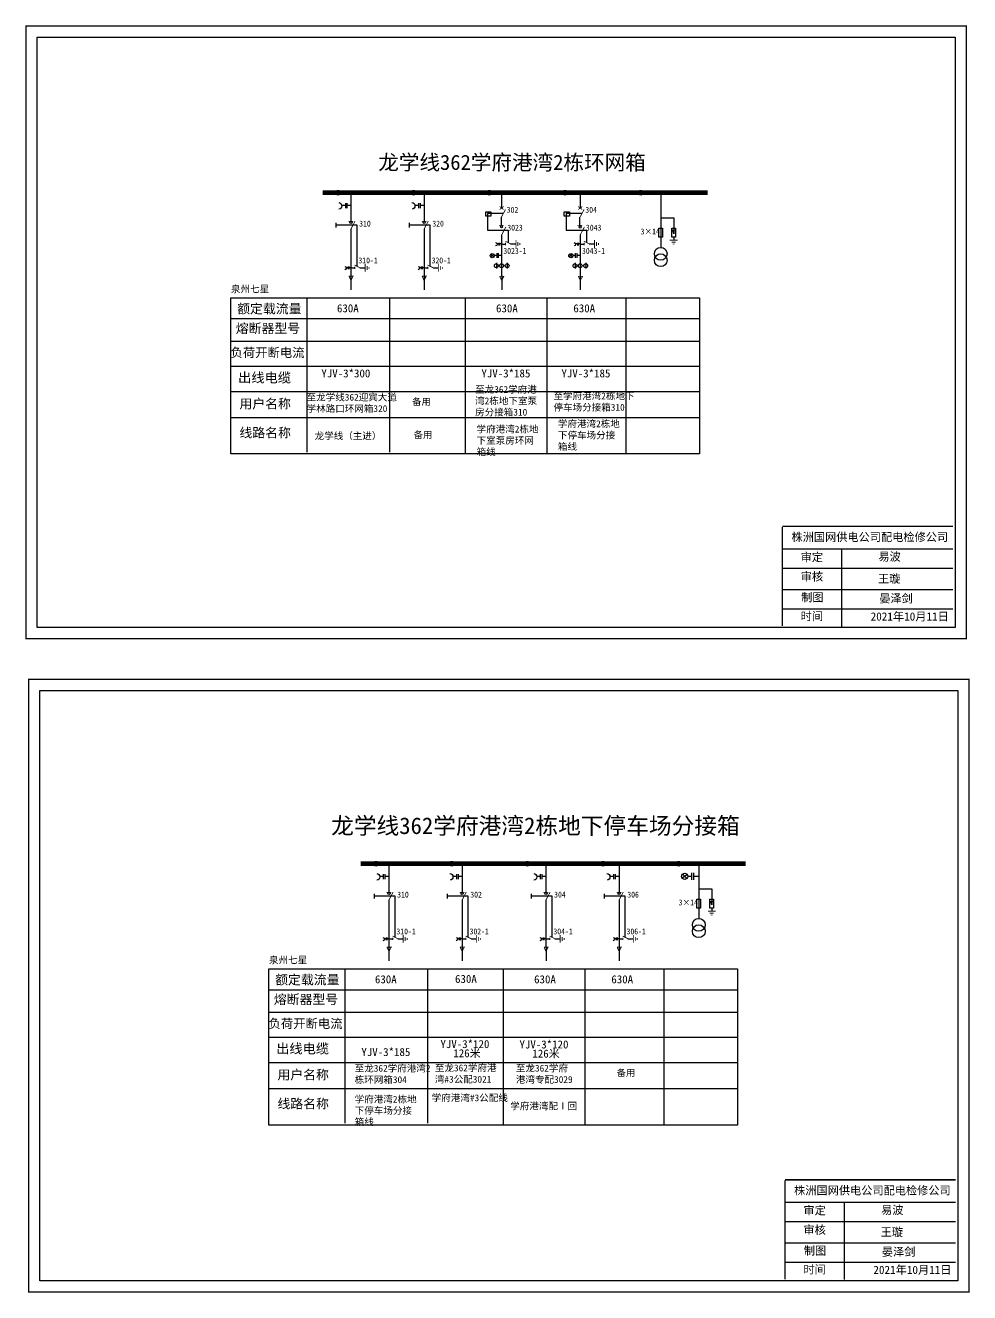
# Model space of a CAD drawing. Header units: millimetres. Extents: x 1283 to 1540, y 1613 to 1784.
# Drawn here: x 1282.8 to 1408.9, y 1615.3 to 1784.3 of the extents above; entities that cross this region are included whole.
import ezdxf

# ---------------------------------------------------------------- set-up
doc = ezdxf.new("R2010")
doc.units = ezdxf.units.MM
doc.linetypes.add('ACAD_ISO02W100', pattern=[15, 12, -3])
doc.linetypes.add('CENTER', pattern=[50.8, 31.75, -6.35, 6.35, -6.35])
doc.layers.add('1', color=7, linetype='Continuous')
doc.layers.add('2', color=7, linetype='Continuous')
doc.styles.add('_txtstyle_27.11_0_0', font='simsun.ttc', dxfattribs={"height": 27.106236})
doc.styles.add('_txtstyle_60.00_0_0', font='simsun.ttc', dxfattribs={"height": 60})
doc.styles.add('HZ', font='simkai_0.ttf')
doc.styles.add('STYLE1', font='txt.shx', dxfattribs={"height": 2.6})
doc.styles.add('字体', font='simkai_0.ttf', dxfattribs={"height": 2.5})
doc.styles.add('道路名', font='simhei.ttf', dxfattribs={"width": 0.8})

msp = doc.modelspace()

# ---------------------------------------------------------------- linework, layer by layer
at = {"color": 0}
for p, q in [((1326.3, 1761.74), (1326.3, 1758.23)), ((1336.06, 1761.74), (1336.06, 1758.23)), ((1346.41, 1761.74), (1346.41, 1759.98)), ((1356.9, 1761.74), (1356.9, 1759.98)), ((1326.3, 1757.21), (1326.3, 1755.01)), ((1336.06, 1757.21), (1336.06, 1755.01)), ((1346.41, 1756.4), (1346.41, 1750.92)), ((1356.9, 1756.4), (1356.9, 1750.92)), ((1326.3, 1755.01), (1326.3, 1752.8)), ((1336.06, 1755.01), (1336.06, 1752.8)), ((1346.41, 1755.18), (1346.93, 1755.18)), ((1347.6, 1755.19), (1348.3, 1755.19)), ((1356.9, 1755.18), (1357.42, 1755.18)), ((1358.09, 1755.19), (1358.79, 1755.19)), ((1326.3, 1752.8), (1326.3, 1750.92)), ((1336.06, 1752.8), (1336.06, 1750.92)), ((1326.3, 1752), (1326.81, 1752)), ((1327.49, 1752.01), (1328.19, 1752.01)), ((1336.06, 1752), (1336.57, 1752)), ((1337.25, 1752.01), (1337.95, 1752.01))]:
    msp.add_line(p, q, dxfattribs=at)
at = {"color": 0, "linetype": 'CENTER'}
for p, q in [((1326.3, 1750.91), (1326.3, 1749.06)), ((1336.06, 1750.91), (1336.06, 1749.06)), ((1346.42, 1750.92), (1346.42, 1749.06)), ((1356.91, 1750.92), (1356.91, 1749.06))]:
    msp.add_line(p, q, dxfattribs=at)
at = {"color": 0, "linetype": 'Continuous'}
for p, q in [((1310.28, 1748.01), (1372.8, 1748.01)), ((1383.88, 1714.53, 0.01), (1406.63, 1714.53, 0.01)), ((1391.77, 1714.53, 0.01), (1391.77, 1704.19, 0.01)), ((1383.88, 1711.94, 0.01), (1406.63, 1711.94, 0.01)), ((1383.88, 1709.11, 0.01), (1406.63, 1709.11, 0.01)), ((1383.88, 1706.52, 0.01), (1406.63, 1706.52, 0.01)), ((1384.23, 1627.39, 0.01), (1406.99, 1627.39, 0.01)), ((1392.13, 1627.39, 0.01), (1392.13, 1617.06, 0.01)), ((1384.23, 1624.8, 0.01), (1406.99, 1624.8, 0.01)), ((1384.23, 1621.98, 0.01), (1406.99, 1621.98, 0.01)), ((1384.23, 1619.38, 0.01), (1406.99, 1619.38, 0.01))]:
    msp.add_line(p, q, dxfattribs=at)
at = {"linetype": 'Continuous'}
for p, q in [((1310.28, 1727.18), (1310.28, 1748.01)), ((1320.43, 1748), (1320.43, 1727.41)), ((1331.43, 1747.85), (1331.43, 1727.4)), ((1341.55, 1747.97), (1341.55, 1727.18)), ((1352.42, 1747.97), (1352.42, 1727.18)), ((1362.99, 1747.85), (1362.99, 1727.18)), ((1372.8, 1748.01), (1372.8, 1727.18)), ((1310.28, 1745.23), (1372.8, 1745.23)), ((1310.28, 1742.23), (1372.8, 1742.23)), ((1310.28, 1738.89), (1372.8, 1738.89)), ((1310.28, 1735.5), (1372.8, 1735.5)), ((1310.28, 1732.06), (1372.8, 1732.06)), ((1372.8, 1727.18), (1310.28, 1727.18)), ((1315.36, 1658.52), (1377.87, 1658.52)), ((1315.36, 1637.68), (1315.36, 1658.52)), ((1325.5, 1658.51), (1325.5, 1637.92)), ((1336.51, 1658.36), (1336.51, 1637.91)), ((1346.62, 1658.48), (1346.62, 1637.69)), ((1357.5, 1658.48), (1357.5, 1637.69)), ((1368.06, 1658.36), (1368.06, 1637.68)), ((1377.87, 1658.52), (1377.87, 1637.68)), ((1315.36, 1655.73), (1377.87, 1655.73)), ((1315.36, 1652.74), (1377.87, 1652.74)), ((1315.36, 1649.4), (1377.87, 1649.4)), ((1315.36, 1646.01), (1377.87, 1646.01)), ((1315.36, 1642.57), (1377.87, 1642.57)), ((1377.87, 1637.68), (1315.36, 1637.68))]:
    msp.add_line(p, q, dxfattribs=at)
for p, q in [((1331.37, 1672.25), (1331.37, 1668.74)), ((1341.13, 1672.25), (1341.13, 1668.74)), ((1352.32, 1672.25), (1352.32, 1668.74)), ((1362.08, 1672.25), (1362.08, 1668.74)), ((1331.37, 1667.72), (1331.37, 1665.52)), ((1341.13, 1667.72), (1341.13, 1665.52)), ((1352.32, 1667.72), (1352.32, 1665.52)), ((1362.08, 1667.72), (1362.08, 1665.52)), ((1331.37, 1665.52), (1331.37, 1663.31)), ((1341.13, 1665.52), (1341.13, 1663.31)), ((1352.32, 1665.52), (1352.32, 1663.31)), ((1362.08, 1665.52), (1362.08, 1663.31)), ((1331.37, 1663.31), (1331.37, 1661.43)), ((1341.13, 1663.31), (1341.13, 1661.43)), ((1352.32, 1663.31), (1352.32, 1661.43)), ((1362.08, 1663.31), (1362.08, 1661.43)), ((1331.37, 1662.51), (1331.89, 1662.51)), ((1332.56, 1662.52), (1333.26, 1662.52)), ((1341.13, 1662.51), (1341.65, 1662.51)), ((1342.32, 1662.52), (1343.02, 1662.52)), ((1352.32, 1662.51), (1352.84, 1662.51)), ((1353.51, 1662.52), (1354.21, 1662.52)), ((1362.08, 1662.51), (1362.6, 1662.51)), ((1363.27, 1662.52), (1363.97, 1662.52))]:
    msp.add_line(p, q)
at = {"linetype": 'CENTER'}
for p, q in [((1331.37, 1661.42), (1331.37, 1659.57)), ((1341.14, 1661.42), (1341.14, 1659.57)), ((1352.33, 1661.42), (1352.33, 1659.57)), ((1362.09, 1661.42), (1362.09, 1659.57))]:
    msp.add_line(p, q, dxfattribs=at)
at = {"color": 0, "linetype": 'Continuous', "const_width": 0.182, "elevation": 0.01}
for points in [[(1282.94, 1784.25), (1408.42, 1784.25), (1408.42, 1702.55), (1282.94, 1702.55)], [(1283.29, 1697.12), (1408.78, 1697.12), (1408.78, 1615.41), (1283.29, 1615.41)]]:
    msp.add_lwpolyline(points, close=True, dxfattribs=at)
at = {"color": 0, "linetype": 'Continuous', "elevation": 0.01}
for points in [[(1284.41, 1782.78), (1406.94, 1782.78), (1406.94, 1704.03), (1284.41, 1704.03)], [(1284.77, 1695.64), (1407.3, 1695.64), (1407.3, 1616.89), (1284.77, 1616.89)]]:
    msp.add_lwpolyline(points, close=True, dxfattribs=at)
at = {"color": 0}
for points, format in [([(1322.51, 1762.02, 0.625, 0.625, 0), (1373.91, 1762.02, 0.625, 0.625, 0)], "xyseb"), ([(1324.68, 1760.71, -0.877934), (1324.69, 1759.81)], "xyb"), ([(1334.44, 1760.71, -0.877934), (1334.45, 1759.81)], "xyb"), ([(1346.67, 1760.18, 0.112, 0.112, 0), (1346.15, 1759.78, 0.112, 0.112, 0)], "xyseb"), ([(1346.15, 1760.18, 0.112, 0.112, 0), (1346.67, 1759.78, 0.112, 0.112, 0)], "xyseb"), ([(1346.37, 1758.75, 0.112, 0.112, 0), (1346.93, 1759.8, 0.112, 0.112, 0)], "xyseb"), ([(1356.64, 1760.18, 0.112, 0.112, 0), (1357.16, 1759.78, 0.112, 0.112, 0)], "xyseb"), ([(1357.16, 1760.18, 0.112, 0.112, 0), (1356.64, 1759.78, 0.112, 0.112, 0)], "xyseb"), ([(1356.86, 1758.75, 0.112, 0.112, 0), (1357.42, 1759.8, 0.112, 0.112, 0)], "xyseb"), ([(1325.97, 1758.21, 0.112, 0.112, 0), (1326.63, 1758.21, 0.112, 0.112, 0)], "xyseb"), ([(1326.3, 1757.18, 0.112, 0.112, 0), (1326.85, 1758.24, 0.112, 0.112, 0)], "xyseb"), ([(1335.73, 1758.21, 0.112, 0.112, 0), (1336.39, 1758.21, 0.112, 0.112, 0)], "xyseb"), ([(1336.06, 1757.18, 0.112, 0.112, 0), (1336.62, 1758.24, 0.112, 0.112, 0)], "xyseb"), ([(1346.04, 1757.68, 0.112, 0.112, 0), (1346.7, 1757.68, 0.112, 0.112, 0)], "xyseb"), ([(1346.41, 1756.4, 0.112, 0.112, 0), (1346.97, 1757.46, 0.112, 0.112, 0)], "xyseb"), ([(1356.53, 1757.68, 0.112, 0.112, 0), (1357.19, 1757.68, 0.112, 0.112, 0)], "xyseb"), ([(1356.9, 1756.4, 0.112, 0.112, 0), (1357.46, 1757.46, 0.112, 0.112, 0)], "xyseb"), ([(1345.6, 1755.38, -0.877934), (1345.61, 1754.92)], "xyb"), ([(1346.9, 1755.55, 0.112, 0.112, 0), (1347.64, 1755.18, 0.112, 0.112, 0)], "xyseb"), ([(1346.93, 1755.35, 0.112, 0.112, 0), (1346.93, 1755.01, 0.112, 0.112, 0)], "xyseb"), ([(1356.09, 1755.38, -0.877934), (1356.1, 1754.92)], "xyb"), ([(1357.39, 1755.55, 0.112, 0.112, 0), (1358.13, 1755.18, 0.112, 0.112, 0)], "xyseb"), ([(1357.42, 1755.35, 0.112, 0.112, 0), (1357.42, 1755.01, 0.112, 0.112, 0)], "xyseb"), ([(1325.49, 1752.2, -0.877934), (1325.49, 1751.74)], "xyb"), ([(1326.78, 1752.37, 0.112, 0.112, 0), (1327.53, 1752, 0.112, 0.112, 0)], "xyseb"), ([(1326.81, 1752.17, 0.112, 0.112, 0), (1326.81, 1751.83, 0.112, 0.112, 0)], "xyseb"), ([(1335.25, 1752.2, -0.877934), (1335.25, 1751.74)], "xyb"), ([(1336.54, 1752.37, 0.112, 0.112, 0), (1337.29, 1752, 0.112, 0.112, 0)], "xyseb"), ([(1336.57, 1752.17, 0.112, 0.112, 0), (1336.57, 1751.83, 0.112, 0.112, 0)], "xyseb"), ([(1326.02, 1750.89, 0.112, 0.112, 0), (1326.59, 1750.89, 0.112, 0.112, 0), (1326.3, 1750.31, 0.112, 0.112, 0), (1326.03, 1750.9, 0.112, 0.112, 0)], "xyseb"), ([(1335.78, 1750.89, 0.112, 0.112, 0), (1336.35, 1750.89, 0.112, 0.112, 0), (1336.06, 1750.31, 0.112, 0.112, 0), (1335.79, 1750.9, 0.112, 0.112, 0)], "xyseb"), ([(1346.14, 1750.88, 0.112, 0.112, 0), (1346.71, 1750.88, 0.112, 0.112, 0), (1346.42, 1750.31, 0.112, 0.112, 0), (1346.14, 1750.89, 0.112, 0.112, 0)], "xyseb"), ([(1356.63, 1750.88, 0.112, 0.112, 0), (1357.2, 1750.88, 0.112, 0.112, 0), (1356.91, 1750.31, 0.112, 0.112, 0), (1356.64, 1750.89, 0.112, 0.112, 0)], "xyseb")]:
    msp.add_lwpolyline(points, format=format, dxfattribs=at)
for points in [[(1325.55, 1760.33), (1325.08, 1760.33)], [(1325.55, 1760.64), (1325.55, 1759.96)], [(1325.76, 1760.64), (1325.76, 1759.96)], [(1326.3, 1760.33), (1325.76, 1760.33)], [(1335.31, 1760.33), (1334.84, 1760.33)], [(1335.31, 1760.64), (1335.31, 1759.96)], [(1335.52, 1760.64), (1335.52, 1759.96)], [(1336.06, 1760.33), (1335.52, 1760.33)], [(1324.3, 1758.01), (1324.3, 1757.39)], [(1334.06, 1758.01), (1334.06, 1757.39)], [(1346.04, 1755.19), (1345.8, 1755.19)], [(1346.04, 1755.34), (1346.04, 1755)], [(1346.14, 1755.34), (1346.14, 1755)], [(1346.41, 1755.19), (1346.14, 1755.19)], [(1356.53, 1755.19), (1356.29, 1755.19)], [(1356.53, 1755.34), (1356.53, 1755)], [(1356.63, 1755.34), (1356.63, 1755)], [(1356.9, 1755.19), (1356.63, 1755.19)], [(1325.92, 1752.01), (1325.69, 1752.01)], [(1325.92, 1752.16), (1325.92, 1751.82)], [(1326.03, 1752.16), (1326.03, 1751.82)], [(1326.3, 1752.01), (1326.03, 1752.01)], [(1335.68, 1752.01), (1335.45, 1752.01)], [(1335.68, 1752.16), (1335.68, 1751.82)], [(1335.79, 1752.16), (1335.79, 1751.82)], [(1336.06, 1752.01), (1335.79, 1752.01)]]:
    msp.add_lwpolyline(points, dxfattribs=at)
at = {"color": 0, "linetype": 'ACAD_ISO02W100'}
for points in [[(1327.13, 1752.17), (1327.13, 1757.7), (1324.3, 1757.7)], [(1336.89, 1752.17), (1336.89, 1757.7), (1334.06, 1757.7)]]:
    msp.add_lwpolyline(points, dxfattribs=at)
at = {"color": 0, "linetype": 'Continuous', "const_width": 0.182, "elevation": 0.01}
for points in [[(1383.88, 1717.43), (1383.86, 1704.23)], [(1384.23, 1630.29), (1384.22, 1617.1)]]:
    msp.add_lwpolyline(points, dxfattribs=at)
at = {"color": 0, "linetype": 'Continuous', "const_width": 0.182}
for points in [[(1383.88, 1717.51), (1406.63, 1717.51)], [(1384.23, 1630.37), (1406.99, 1630.37)]]:
    msp.add_lwpolyline(points, dxfattribs=at)
for points, format in [([(1327.59, 1672.53, 0.625, 0.625, 0), (1378.99, 1672.53, 0.625, 0.625, 0)], "xyseb"), ([(1329.75, 1671.22, -0.877934), (1329.77, 1670.32)], "xyb"), ([(1339.51, 1671.22, -0.877934), (1339.53, 1670.32)], "xyb"), ([(1350.7, 1671.22, -0.877934), (1350.72, 1670.32)], "xyb"), ([(1360.46, 1671.22, -0.877934), (1360.48, 1670.32)], "xyb"), ([(1331.04, 1668.72, 0.112, 0.112, 0), (1331.7, 1668.72, 0.112, 0.112, 0)], "xyseb"), ([(1331.37, 1667.69, 0.112, 0.112, 0), (1331.93, 1668.75, 0.112, 0.112, 0)], "xyseb"), ([(1340.8, 1668.72, 0.112, 0.112, 0), (1341.46, 1668.72, 0.112, 0.112, 0)], "xyseb"), ([(1341.13, 1667.69, 0.112, 0.112, 0), (1341.69, 1668.75, 0.112, 0.112, 0)], "xyseb"), ([(1351.99, 1668.72, 0.112, 0.112, 0), (1352.65, 1668.72, 0.112, 0.112, 0)], "xyseb"), ([(1352.32, 1667.69, 0.112, 0.112, 0), (1352.88, 1668.75, 0.112, 0.112, 0)], "xyseb"), ([(1361.75, 1668.72, 0.112, 0.112, 0), (1362.41, 1668.72, 0.112, 0.112, 0)], "xyseb"), ([(1362.08, 1667.69, 0.112, 0.112, 0), (1362.64, 1668.75, 0.112, 0.112, 0)], "xyseb"), ([(1330.56, 1662.71, -0.877934), (1330.57, 1662.25)], "xyb"), ([(1331.1, 1661.4, 0.112, 0.112, 0), (1331.67, 1661.4, 0.112, 0.112, 0), (1331.37, 1660.82, 0.112, 0.112, 0), (1331.1, 1661.41, 0.112, 0.112, 0)], "xyseb"), ([(1331.86, 1662.88, 0.112, 0.112, 0), (1332.6, 1662.51, 0.112, 0.112, 0)], "xyseb"), ([(1331.89, 1662.68, 0.112, 0.112, 0), (1331.89, 1662.34, 0.112, 0.112, 0)], "xyseb"), ([(1340.32, 1662.71, -0.877934), (1340.33, 1662.25)], "xyb"), ([(1340.86, 1661.4, 0.112, 0.112, 0), (1341.43, 1661.4, 0.112, 0.112, 0), (1341.14, 1660.82, 0.112, 0.112, 0), (1340.86, 1661.41, 0.112, 0.112, 0)], "xyseb"), ([(1341.62, 1662.88, 0.112, 0.112, 0), (1342.36, 1662.51, 0.112, 0.112, 0)], "xyseb"), ([(1341.65, 1662.68, 0.112, 0.112, 0), (1341.65, 1662.34, 0.112, 0.112, 0)], "xyseb"), ([(1351.51, 1662.71, -0.877934), (1351.52, 1662.25)], "xyb"), ([(1352.05, 1661.4, 0.112, 0.112, 0), (1352.62, 1661.4, 0.112, 0.112, 0), (1352.33, 1660.82, 0.112, 0.112, 0), (1352.06, 1661.41, 0.112, 0.112, 0)], "xyseb"), ([(1352.81, 1662.88, 0.112, 0.112, 0), (1353.55, 1662.51, 0.112, 0.112, 0)], "xyseb"), ([(1352.84, 1662.68, 0.112, 0.112, 0), (1352.84, 1662.34, 0.112, 0.112, 0)], "xyseb"), ([(1361.27, 1662.71, -0.877934), (1361.28, 1662.25)], "xyb"), ([(1361.81, 1661.4, 0.112, 0.112, 0), (1362.38, 1661.4, 0.112, 0.112, 0), (1362.09, 1660.82, 0.112, 0.112, 0), (1361.82, 1661.41, 0.112, 0.112, 0)], "xyseb"), ([(1362.57, 1662.88, 0.112, 0.112, 0), (1363.32, 1662.51, 0.112, 0.112, 0)], "xyseb"), ([(1362.6, 1662.68, 0.112, 0.112, 0), (1362.6, 1662.34, 0.112, 0.112, 0)], "xyseb")]:
    msp.add_lwpolyline(points, format=format)
for points in [[(1330.62, 1670.84), (1330.15, 1670.84)], [(1330.62, 1671.15), (1330.62, 1670.47)], [(1330.83, 1671.15), (1330.83, 1670.47)], [(1331.37, 1670.84), (1330.83, 1670.84)], [(1340.38, 1670.84), (1339.91, 1670.84)], [(1340.38, 1671.15), (1340.38, 1670.47)], [(1340.59, 1671.15), (1340.59, 1670.47)], [(1341.13, 1670.84), (1340.59, 1670.84)], [(1351.57, 1670.84), (1351.1, 1670.84)], [(1351.57, 1671.15), (1351.57, 1670.47)], [(1351.78, 1671.15), (1351.78, 1670.47)], [(1352.32, 1670.84), (1351.78, 1670.84)], [(1361.33, 1670.84), (1360.86, 1670.84)], [(1361.33, 1671.15), (1361.33, 1670.47)], [(1361.54, 1671.15), (1361.54, 1670.47)], [(1362.08, 1670.84), (1361.54, 1670.84)], [(1329.38, 1668.52), (1329.38, 1667.9)], [(1339.14, 1668.52), (1339.14, 1667.9)], [(1350.33, 1668.52), (1350.33, 1667.9)], [(1360.09, 1668.52), (1360.09, 1667.9)], [(1331, 1662.52), (1330.76, 1662.52)], [(1331, 1662.67), (1331, 1662.33)], [(1331.1, 1662.67), (1331.1, 1662.33)], [(1331.37, 1662.52), (1331.1, 1662.52)], [(1340.76, 1662.52), (1340.52, 1662.52)], [(1340.76, 1662.67), (1340.76, 1662.33)], [(1340.86, 1662.67), (1340.86, 1662.33)], [(1341.13, 1662.52), (1340.86, 1662.52)], [(1351.95, 1662.52), (1351.71, 1662.52)], [(1351.95, 1662.67), (1351.95, 1662.33)], [(1352.05, 1662.67), (1352.05, 1662.33)], [(1352.32, 1662.52), (1352.05, 1662.52)], [(1361.71, 1662.52), (1361.47, 1662.52)], [(1361.71, 1662.67), (1361.71, 1662.33)], [(1361.81, 1662.67), (1361.81, 1662.33)], [(1362.08, 1662.52), (1361.81, 1662.52)]]:
    msp.add_lwpolyline(points)
at = {"linetype": 'ACAD_ISO02W100'}
for points in [[(1332.2, 1662.68), (1332.2, 1668.21), (1329.38, 1668.21)], [(1341.96, 1662.68), (1341.96, 1668.21), (1339.14, 1668.21)], [(1353.15, 1662.68), (1353.15, 1668.21), (1350.33, 1668.21)], [(1362.91, 1662.68), (1362.91, 1668.21), (1360.09, 1668.21)]]:
    msp.add_lwpolyline(points, dxfattribs=at)
at = {"color": 0}
for centre, radius in [((1324.56, 1762.01), 0.311), ((1334.66, 1762.01), 0.311), ((1344.77, 1762.01), 0.311), ((1354.87, 1762.01), 0.311), ((1364.97, 1762.01), 0.311), ((1326.3, 1758.06), 0.143), ((1336.06, 1758.06), 0.143), ((1346.4, 1757.47), 0.143), ((1356.89, 1757.44), 0.143)]:
    msp.add_circle(centre, radius, dxfattribs=at)
for centre, radius in [((1329.63, 1672.52), 0.311), ((1339.74, 1672.52), 0.311), ((1349.84, 1672.52), 0.311), ((1359.94, 1672.52), 0.311), ((1370.04, 1672.52), 0.311), ((1331.37, 1668.57), 0.143), ((1341.13, 1668.57), 0.143), ((1352.32, 1668.57), 0.143), ((1362.08, 1668.57), 0.143)]:
    msp.add_circle(centre, radius)
for points in [[(1348.26, 1754.65), (1348.36, 1754.65), (1348.26, 1755.7), (1348.36, 1755.7)], [(1348.63, 1755.44), (1348.52, 1755.44), (1348.63, 1754.91), (1348.52, 1754.91)], [(1348.78, 1755.04), (1348.89, 1755.04), (1348.78, 1755.31), (1348.89, 1755.31)], [(1358.75, 1754.65), (1358.86, 1754.65), (1358.75, 1755.7), (1358.86, 1755.7)], [(1359.12, 1755.44), (1359.01, 1755.44), (1359.12, 1754.91), (1359.01, 1754.91)], [(1359.27, 1755.04), (1359.38, 1755.04), (1359.27, 1755.31), (1359.38, 1755.31)], [(1368.85, 1755.75), (1368.85, 1755.64), (1369.9, 1755.75), (1369.9, 1755.64)], [(1369.63, 1755.38), (1369.63, 1755.48), (1369.11, 1755.38), (1369.11, 1755.48)], [(1369.24, 1755.22), (1369.24, 1755.12), (1369.5, 1755.22), (1369.5, 1755.12)], [(1328.14, 1751.47), (1328.25, 1751.47), (1328.14, 1752.52), (1328.25, 1752.52)], [(1328.51, 1752.26), (1328.41, 1752.26), (1328.51, 1751.73), (1328.41, 1751.73)], [(1328.67, 1751.86), (1328.77, 1751.86), (1328.67, 1752.13), (1328.77, 1752.13)], [(1337.9, 1751.47), (1338.01, 1751.47), (1337.9, 1752.52), (1338.01, 1752.52)], [(1338.27, 1752.26), (1338.17, 1752.26), (1338.27, 1751.73), (1338.17, 1751.73)], [(1338.43, 1751.86), (1338.53, 1751.86), (1338.43, 1752.13), (1338.53, 1752.13)]]:
    msp.add_trace(points, dxfattribs=at)
for points in [[(1373.93, 1666.25), (1373.93, 1666.15), (1374.97, 1666.25), (1374.97, 1666.15)], [(1374.71, 1665.89), (1374.71, 1665.99), (1374.19, 1665.89), (1374.19, 1665.99)], [(1374.32, 1665.73), (1374.32, 1665.63), (1374.58, 1665.73), (1374.58, 1665.63)], [(1333.22, 1661.98), (1333.32, 1661.98), (1333.22, 1663.02), (1333.32, 1663.02)], [(1333.58, 1662.76), (1333.48, 1662.76), (1333.58, 1662.24), (1333.48, 1662.24)], [(1333.74, 1662.37), (1333.85, 1662.37), (1333.74, 1662.63), (1333.85, 1662.63)], [(1342.98, 1661.98), (1343.08, 1661.98), (1342.98, 1663.02), (1343.08, 1663.02)], [(1343.35, 1662.76), (1343.24, 1662.76), (1343.35, 1662.24), (1343.24, 1662.24)], [(1343.5, 1662.37), (1343.61, 1662.37), (1343.5, 1662.63), (1343.61, 1662.63)], [(1354.17, 1661.98), (1354.28, 1661.98), (1354.17, 1663.02), (1354.28, 1663.02)], [(1354.54, 1662.76), (1354.43, 1662.76), (1354.54, 1662.24), (1354.43, 1662.24)], [(1354.69, 1662.37), (1354.8, 1662.37), (1354.69, 1662.63), (1354.8, 1662.63)], [(1363.93, 1661.98), (1364.04, 1661.98), (1363.93, 1663.02), (1364.04, 1663.02)], [(1364.3, 1662.76), (1364.19, 1662.76), (1364.3, 1662.24), (1364.19, 1662.24)], [(1364.45, 1662.37), (1364.56, 1662.37), (1364.45, 1662.63), (1364.56, 1662.63)]]:
    msp.add_trace(points)
at = {"layer": '1', "color": 0}
for p, q in [((1367.64, 1762.02), (1367.64, 1754.78)), ((1344.53, 1759.27), (1344.53, 1757.03)), ((1346.65, 1759.27), (1344.53, 1759.27)), ((1346.37, 1757.68), (1346.37, 1758.75)), ((1357.14, 1759.27), (1355.02, 1759.27)), ((1355.02, 1759.27), (1355.02, 1757.03)), ((1356.86, 1757.68), (1356.86, 1758.75)), ((1367.64, 1758.65), (1369.38, 1758.65)), ((1369.38, 1758.65), (1369.38, 1756.53)), ((1344.53, 1757.03), (1347.26, 1757.03)), ((1347.26, 1757.03), (1347.26, 1755.4)), ((1355.02, 1757.03), (1357.75, 1757.03)), ((1357.75, 1757.03), (1357.75, 1755.4)), ((1369.38, 1756.53), (1369.27, 1757.05)), ((1369.38, 1756.53), (1369.49, 1757.05)), ((1369.37, 1756.1), (1369.37, 1755.75)), ((1345.39, 1753.79), (1344.93, 1753.47)), ((1345.36, 1753.43), (1344.97, 1753.84)), ((1345.75, 1753.63), (1345.44, 1753.63)), ((1345.75, 1753.94), (1345.75, 1753.33)), ((1345.95, 1753.94), (1345.95, 1753.33)), ((1346.41, 1753.63), (1345.95, 1753.63)), ((1355.88, 1753.79), (1355.42, 1753.47)), ((1355.85, 1753.43), (1355.46, 1753.84)), ((1356.24, 1753.63), (1355.93, 1753.63)), ((1356.24, 1753.94), (1356.24, 1753.33)), ((1356.44, 1753.94), (1356.44, 1753.33)), ((1356.9, 1753.63), (1356.44, 1753.63)), ((1345.71, 1752.67), (1345.71, 1751.91)), ((1347.15, 1752.67), (1347.15, 1751.91)), ((1356.2, 1752.67), (1356.2, 1751.91)), ((1357.64, 1752.67), (1357.64, 1751.91))]:
    msp.add_line(p, q, dxfattribs=at)
at = {"layer": '1'}
for p, q in [((1372.72, 1672.53), (1372.72, 1665.29)), ((1371.19, 1671.08), (1370.49, 1670.6)), ((1371.14, 1670.54), (1370.56, 1671.15)), ((1371.73, 1670.84), (1371.26, 1670.84)), ((1371.73, 1671.3), (1371.73, 1670.38)), ((1372.03, 1671.3), (1372.03, 1670.38)), ((1372.72, 1670.84), (1372.03, 1670.84)), ((1372.72, 1669.16), (1374.45, 1669.16)), ((1374.45, 1669.16), (1374.45, 1667.04)), ((1374.45, 1667.04), (1374.34, 1667.55)), ((1374.45, 1667.04), (1374.57, 1667.55)), ((1374.45, 1666.61), (1374.45, 1666.25))]:
    msp.add_line(p, q, dxfattribs=at)
at = {"layer": '1', "color": 0}
for points in [[(1344.28, 1759.48), (1344.98, 1759.48), (1344.98, 1758.91), (1344.28, 1758.91)], [(1354.77, 1759.48), (1355.47, 1759.48), (1355.47, 1758.91), (1354.77, 1758.91)]]:
    msp.add_lwpolyline(points, close=True, dxfattribs=at)
for centre, radius in [((1367.64, 1753.87), 0.854), ((1345.16, 1753.63), 0.282), ((1355.65, 1753.63), 0.282), ((1367.64, 1753.02), 0.854), ((1345.7, 1752.29), 0.252), ((1346.41, 1752.29), 0.252), ((1347.14, 1752.29), 0.252), ((1356.19, 1752.29), 0.252), ((1356.9, 1752.29), 0.252), ((1357.63, 1752.29), 0.252)]:
    msp.add_circle(centre, radius, dxfattribs=at)
at = {"layer": '1'}
for centre, radius in [((1370.84, 1670.84), 0.423), ((1372.72, 1664.38), 0.854), ((1372.72, 1663.53), 0.854)]:
    msp.add_circle(centre, radius, dxfattribs=at)
at = {"layer": '2', "color": 0}
for points in [[(1367.38, 1757.3), (1367.89, 1757.3), (1367.89, 1756.1), (1367.38, 1756.1)], [(1369.12, 1757.3), (1369.63, 1757.3), (1369.63, 1756.1), (1369.12, 1756.1)]]:
    msp.add_lwpolyline(points, close=True, dxfattribs=at)
at = {"layer": '2'}
for points in [[(1372.45, 1667.81), (1372.96, 1667.81), (1372.96, 1666.61), (1372.45, 1666.61)], [(1374.19, 1667.81), (1374.7, 1667.81), (1374.7, 1666.61), (1374.19, 1666.61)]]:
    msp.add_lwpolyline(points, close=True, dxfattribs=at)

# ---------------------------------------------------------------- texts
at = {"color": 0, "linetype": 'Continuous', "style": '道路名', "width": 0.8}
for s, p in [('302', (1347.09, 1759.35)), ('304', (1357.58, 1759.35)), ('310', (1327.4, 1757.51)), ('320', (1337.16, 1757.51)), ('3023', (1347.17, 1756.97)), ('3043', (1357.66, 1756.97)), ('3×14', (1364.95, 1756.46)), ('3023-1', (1346.64, 1753.87)), ('3043-1', (1357.13, 1753.87)), ('310-1', (1327.3, 1752.6)), ('320-1', (1337.06, 1752.6))]:
    msp.add_text(s, height=0.787, dxfattribs=at).set_placement(p)
at = {"linetype": 'Continuous', "style": '道路名', "width": 0.8}
for s, p in [('310', (1332.47, 1668.02)), ('302', (1342.23, 1668.02)), ('304', (1353.42, 1668.02)), ('306', (1363.18, 1668.02)), ('3×14', (1370.03, 1666.97)), ('310-1', (1332.37, 1663.11)), ('302-1', (1342.13, 1663.11)), ('304-1', (1353.32, 1663.11)), ('306-1', (1363.08, 1663.11))]:
    msp.add_text(s, height=0.787, dxfattribs=at).set_placement(p)
at = {"color": 7, "insert": (1329.94, 1767.08), "char_height": 2.0147, "width": 321.7141, "attachment_point": 1, "style": '_txtstyle_60.00_0_0'}
msp.add_mtext('{\\fSimSun|b0|i0|c134|p54;龙学线362学府港湾2栋环网箱}', dxfattribs=at)
at = {"linetype": 'Continuous', "attachment_point": 1}
for s, insert, char_height, width, style in [('{\\fSimSun|b0|i0|c134|p6;泉州七星}', (1310.29, 1749.63), 0.9102, 9.8711, 'STYLE1'), ('{\\fSimSun|b0|i0|c134|p2;额定载流量}', (1311.11, 1747.18), 1.2592, 9.6955, 'HZ'), ('{\\f@KaiTi_GB2312|b0|i0|c134|p49;630A}', (1324.43, 1747.14), 1.0676, 8.5843, 'STYLE1'), ('{\\f@KaiTi_GB2312|b0|i0|c134|p49;630A}', (1345.66, 1747.14), 1.0676, 8.5843, 'STYLE1'), ('{\\f@KaiTi_GB2312|b0|i0|c134|p49;630A}', (1355.98, 1747.14), 1.0676, 8.5843, 'STYLE1'), ('{\\fSimSun|b0|i0|c134|p2;熔断器型号}', (1310.93, 1744.56), 1.2592, 10.0561, 'HZ'), ('{\\fSimSun|b0|i0|c134|p2;\\H0.96x;负荷开断电流}', (1310.22, 1741.31), 1.2592, 11.514, 'HZ'), ('{\\fSimSun|b0|i0|c134|p2;出线电缆}', (1311.24, 1738.01), 1.2939, 8.8209, 'HZ'), ('{\\fSimSun|b0|i0|c134|p2;YJV-3*300}', (1322.35, 1738.46), 1.0676, 8.5843, 'STYLE1'), ('{\\fSimSun|b0|i0|c134|p2;YJV-3*185}', (1343.71, 1738.46), 1.0676, 8.5843, 'STYLE1'), ('{\\fSimSun|b0|i0|c134|p2;YJV-3*185}', (1354.39, 1738.46), 1.0676, 8.5843, 'STYLE1'), ('{\\fSimSun|b0|i0|c134|p2;至龙362学府港湾2栋地下室泵房分接箱310}', (1342.87, 1736.24), 0.9102, 9.138, '_txtstyle_27.11_0_0'), ('{\\fSimSun|b0|i0|c134|p2;用户名称}', (1311.42, 1734.51), 1.2592, 8.5843, 'HZ'), ('{\\fSimSun|b0|i0|c134|p2;至\\fSimSun|b0|i0|c134|p54;\\C7;龙学线362迎宾大道学林路口环网箱320}', (1320.38, 1735.2), 0.9102, 12.5477, 'STYLE1'), ('{\\fSimSun|b0|i0|c134|p54;备用}', (1334.46, 1734.59), 0.8917, 8.5365, 'STYLE1'), ('{\\fSimSun|b0|i0|c134|p2;至学府港湾2栋地下停车场分接箱310}', (1353.33, 1735.37), 0.9102, 11.2721, 'STYLE1'), ('{\\fSimSun|b0|i0|c134|p2;线路名称}', (1311.42, 1730.65), 1.2592, 8.5843, 'HZ'), ('{\\fSimSun|b0|i0|c134|p2;学府港湾2栋地下室泵房环网箱线}', (1343.07, 1730.95), 0.9102, 8.6048, '_txtstyle_27.11_0_0'), ('{\\fSimSun|b0|i0|c134|p2;学府港湾2栋地下停车场分接箱线}', (1353.92, 1731.66), 0.9102, 8.6048, 'STYLE1'), ('{\\fSimSun|b0|i0|c134|p6;龙学线（主进）}', (1321.45, 1730.05), 0.9102, 9.8711, 'STYLE1'), ('{\\fSimSun|b0|i0|c134|p54;备用}', (1334.67, 1730.17), 0.8917, 8.5365, 'STYLE1'), ('{\\fSimSun|b0|i0|c134|p6;泉州七星}', (1315.37, 1660.14), 0.9102, 9.8711, 'STYLE1'), ('{\\fSimSun|b0|i0|c134|p2;额定载流量}', (1316.18, 1657.69), 1.2592, 9.6955, 'HZ'), ('{\\f@KaiTi_GB2312|b0|i0|c134|p49;630A}', (1329.5, 1657.65), 1.0676, 8.5843, 'STYLE1'), ('{\\f@KaiTi_GB2312|b0|i0|c134|p49;630A}', (1340.19, 1657.7), 1.0676, 8.5843, 'STYLE1'), ('{\\f@KaiTi_GB2312|b0|i0|c134|p49;630A}', (1350.74, 1657.65), 1.0676, 8.5843, 'STYLE1'), ('{\\f@KaiTi_GB2312|b0|i0|c134|p49;630A}', (1361.05, 1657.65), 1.0676, 8.5843, 'STYLE1'), ('{\\fSimSun|b0|i0|c134|p2;熔断器型号}', (1316.01, 1655.07), 1.2592, 10.0561, 'HZ'), ('{\\fSimSun|b0|i0|c134|p2;\\H0.96x;负荷开断电流}', (1315.29, 1651.82), 1.2592, 11.514, 'HZ'), ('{\\fSimSun|b0|i0|c134|p2;出线电缆}', (1316.32, 1648.52), 1.2939, 8.8209, 'HZ'), ('{\\fSimSun|b0|i0|c134|p2;YJV-3*185}', (1327.69, 1647.95), 1.0676, 8.5843, 'STYLE1'), ('{\\fSimSun|b0|i0|c134|p2;YJV-3*120}', (1338.24, 1649.01), 1.0676, 8.5843, 'STYLE1'), ('{\\fSimSun|b0|i0|c134|p2;YJV-3*120}', (1348.79, 1648.96), 1.0676, 8.5843, 'STYLE1'), ('{\\fSimSun|b0|i0|c134|p2;126米}', (1339.96, 1647.79), 1.0676, 8.5843, 'STYLE1'), ('{\\fSimSun|b0|i0|c134|p2;126米}', (1350.51, 1647.74), 1.0676, 8.5843, 'STYLE1'), ('{\\fSimSun|b0|i0|c134|p2;用户名称}', (1316.49, 1645.02), 1.2592, 8.5843, 'HZ'), ('{\\fSimSun|b0|i0|c134|p2;至龙362\\fSimSun|b0|i0|c134|p54;\\C7;学府港湾2栋环网箱\\fSimSun|b0|i0|c134|p2;\\C256;304}', (1326.8, 1645.7), 0.9102, 10.7377, 'STYLE1'), ('{\\fSimSun|b0|i0|c134|p2;至龙362学府港湾#3公配3021}', (1337.5, 1645.75), 0.9102, 9.1039, 'STYLE1'), ('{\\fSimSun|b0|i0|c134|p2;至龙362学府港湾专配3029}', (1348.31, 1645.72), 0.9102, 7.7761, 'STYLE1'), ('{\\fSimSun|b0|i0|c134|p54;备用}', (1361.75, 1645.1), 0.8917, 8.5365, 'STYLE1'), ('{\\fSimSun|b0|i0|c134|p2;线路名称}', (1316.49, 1641.16), 1.2592, 8.5843, 'HZ'), ('{\\fSimSun|b0|i0|c134|p2;学府港湾2栋地下停车场分接箱线}', (1326.8, 1641.58), 0.9102, 8.6048, 'STYLE1'), ('{\\fSimSun|b0|i0|c134|p2;学府港湾#3公配线}', (1337.08, 1641.76), 0.9102, 10.0667, 'STYLE1'), ('{\\fSimSun|b0|i0|c134|p2;学府港湾配Ⅰ回}', (1347.56, 1640.67), 0.9102, 9.7526, 'STYLE1')]:
    msp.add_mtext(s, dxfattribs=dict(at, insert=insert, char_height=char_height, width=width, style=style))
at = {"color": 7, "linetype": 'Continuous', "true_color": 0xffffff, "attachment_point": 1, "style": '字体'}
for s, insert, char_height, width in [('株洲国网供电公司配电检修公司', (1385.09, 1716.64), 1.0944, 29.9201), ('易波', (1396.69, 1714.03, 0.01), 1.094, 8.5588), ('王璇', (1396.63, 1711.09, 0.01), 1.094, 8.5588), ('2021年10月11日', (1395.65, 1706.05, 0.01), 1.0944, 16.0081), ('株洲国网供电公司配电检修公司', (1385.44, 1629.5), 1.0944, 29.9201), ('易波', (1397.05, 1626.89, 0.01), 1.094, 8.5588), ('王璇', (1396.99, 1623.95, 0.01), 1.094, 8.5588), ('2021年10月11日', (1396.01, 1618.91, 0.01), 1.0944, 16.0081)]:
    msp.add_mtext(s, dxfattribs=dict(at, insert=insert, char_height=char_height, width=width))
at = {"color": 0, "linetype": 'Continuous', "width": 8.5588, "attachment_point": 1, "style": '字体'}
for s, insert, char_height in [('\\f\uffbfﾬￌﾣﾤ_GB2312|b0|i0|c134|p49;审定', (1386.32, 1713.96, 0.01), 1.0944), ('\\f\uffbfﾬￌﾣﾤ_GB2312|b0|i0|c134|p49;审核', (1386.32, 1711.38, 0.01), 1.0944), ('\\f\uffbfﾬￌﾣﾤ_GB2312|b0|i0|c134|p49;制图', (1386.38, 1708.6, 0.01), 1.0944), ('晏泽剑', (1396.8, 1708.46, 0.01), 1.094), ('\\f\uffbfﾬￌﾣﾤ_GB2312|b0|i0|c134|p49;时间', (1386.32, 1706.09, 0.01), 1.0944), ('\\f\uffbfﾬￌﾣﾤ_GB2312|b0|i0|c134|p49;审定', (1386.68, 1626.83, 0.01), 1.0944), ('\\f\uffbfﾬￌﾣﾤ_GB2312|b0|i0|c134|p49;审核', (1386.68, 1624.25, 0.01), 1.0944), ('\\f\uffbfﾬￌﾣﾤ_GB2312|b0|i0|c134|p49;制图', (1386.74, 1621.47, 0.01), 1.0944), ('晏泽剑', (1397.15, 1621.32, 0.01), 1.094), ('\\f\uffbfﾬￌﾣﾤ_GB2312|b0|i0|c134|p49;时间', (1386.68, 1618.96, 0.01), 1.0944)]:
    msp.add_mtext(s, dxfattribs=dict(at, insert=insert, char_height=char_height))
at = {"insert": (1323.65, 1678.71), "char_height": 2.2218, "width": 321.7141, "attachment_point": 1}
msp.add_mtext('{\\fSimSun|b0|i0|c134|p54;龙学线362学府港湾2栋地下停车场分接箱}', dxfattribs=at)

doc.saveas('drawing.dxf')
